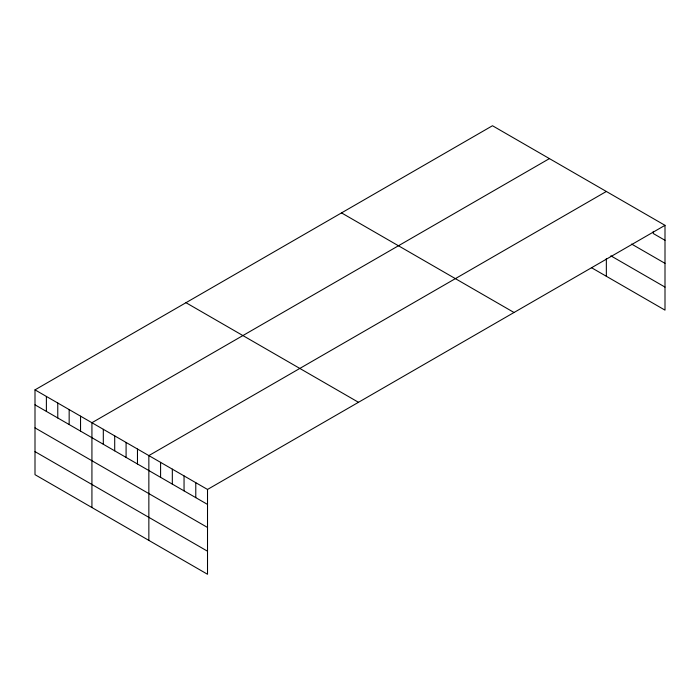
<?xml version="1.0" encoding="UTF-8"?>
<svg xmlns="http://www.w3.org/2000/svg" width="700" height="700" viewBox="0 0 700 700"><rect width="100%" height="100%" fill="white"/><g stroke="black" fill="none" stroke-linecap="round" stroke-linejoin="round"><path stroke-width="1.05" d="M35 389.865L207.515 489.457L207.515 574.262L35 474.67L35 389.865L492.485 125.737L665 225.33L665 310.135L591.456 267.68M549.421 158.602L91.928 422.73L91.928 507.535M606.349 191.468L148.855 455.595L148.855 540.4M207.515 489.457L665 225.33M665 240.293L653.266 233.52L653.266 231.385M631.61 244.064L665 263.34M610.855 255.832L665 287.088M341.521 212.896L514.028 312.498M185.972 302.697L358.479 402.299M35 404.828L207.515 504.42M35 427.875L207.515 527.468M35 451.623L207.515 551.215M606.349 258.466L606.349 276.273M195.781 482.685L195.781 497.648M184.048 475.912L184.048 490.875M172.322 469.14L172.322 484.102M160.589 462.367L160.589 477.33M137.471 449.024L137.471 463.986M126.087 442.453L126.087 457.415M114.704 435.881L114.704 450.844M103.311 429.301L103.311 444.264M80.544 416.159L80.544 431.121M69.16 409.588L69.16 424.55M57.767 403.007L57.767 417.97M46.384 396.436L46.384 411.399"/></g></svg>
